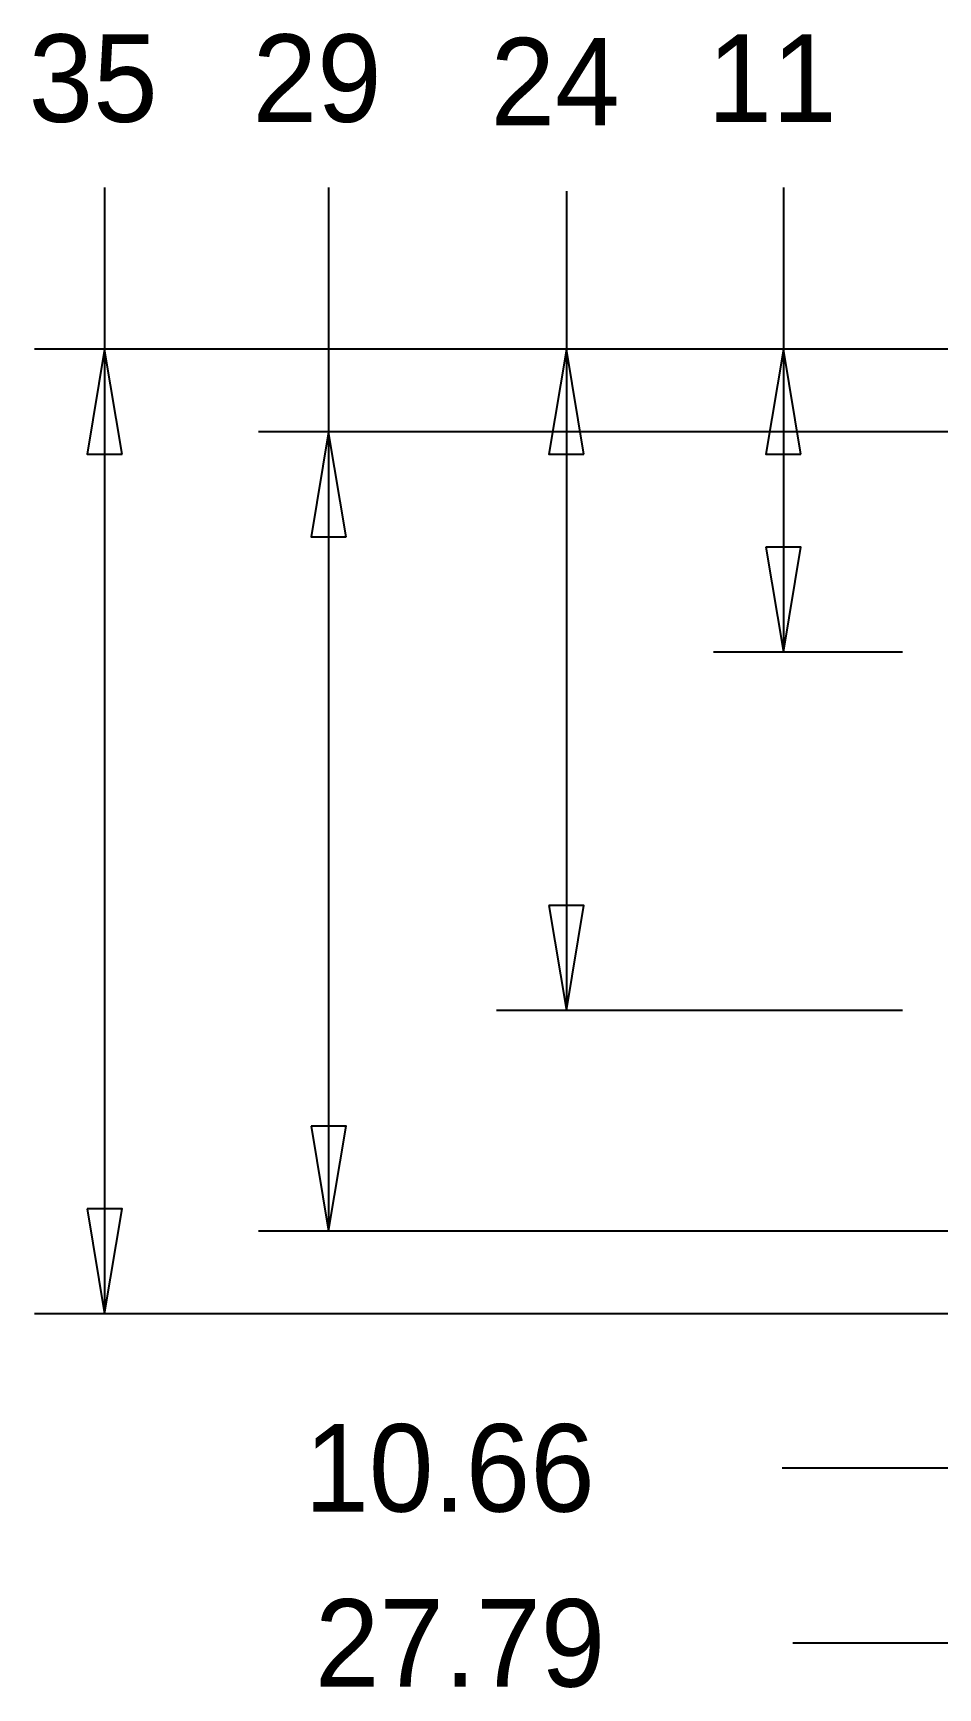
# Model space of a CAD drawing. Extents: x -34 to 106, y -22 to 53.
# Drawn here: x -33.6 to -0.7, y -13.6 to 46.5 of the extents above; entities that cross this region are included whole.
import ezdxf

# ---------------------------------------------------------------- set-up
doc = ezdxf.new("R2010")
doc.units = 0
doc.layers.add('BG_DIMENSION', color=132, linetype='CONTINUOUS')

msp = doc.modelspace()

# ---------------------------------------------------------------- linework, layer by layer
at = {"layer": 'BG_DIMENSION'}
for points in [[(-30.988, 40.86225), (-30.988, 34.99993)], [(-22.86, 40.86225), (-22.86, 31.999936)], [(-6.35, 40.86225), (-6.35, 34.99993)], [(-14.224, 40.73525), (-14.224, 34.99993)], [(0.467868, 34.99993), (-33.528, 34.99993)], [(-30.353, 31.18993), (-30.988, 34.99993), (-31.623, 31.18993), (-30.353, 31.18993)], [(-30.988, 34.99993), (-30.988, 0)], [(0.467868, 34.99993), (-16.764, 34.99993)], [(-13.589, 31.18993), (-14.224, 34.99993), (-14.859, 31.18993), (-13.589, 31.18993)], [(-14.224, 34.99993), (-14.224, 10.999978)], [(0.467868, 34.99993), (-8.89, 34.99993)], [(-5.715, 31.18993), (-6.35, 34.99993), (-6.985, 31.18993), (-5.715, 31.18993)], [(-6.35, 34.99993), (-6.35, 23.999952)], [(0.459994, 31.999936), (-25.4, 31.999936)], [(-22.225, 28.189936), (-22.86, 31.999936), (-23.495, 28.189936), (-22.225, 28.189936)], [(-22.86, 31.999936), (-22.86, 2.999994)], [(-6.985, 27.809952), (-6.35, 23.999952), (-5.715, 27.809952), (-6.985, 27.809952)], [(-2.031492, 23.999952), (-8.89, 23.999952)], [(-14.859, 14.809978), (-14.224, 10.999978), (-13.589, 14.809978), (-14.859, 14.809978)], [(-2.031238, 10.999978), (-16.764, 10.999978)], [(-23.495, 6.809994), (-22.86, 2.999994), (-22.225, 6.809994), (-23.495, 6.809994)], [(-31.623, 3.81), (-30.988, 0), (-30.353, 3.81), (-31.623, 3.81)], [(0.459994, 2.999994), (-25.4, 2.999994)], [(0.467868, 0), (-33.528, 0)], [(-6.39445, -5.588), (0.007874, -5.588)], [(-6.01345, -11.938), (0.007874, -11.938)]]:
    msp.add_lwpolyline(points, dxfattribs=at)

# ---------------------------------------------------------------- texts
at = {"layer": 'BG_DIMENSION', "width": 0.992}
for s, p in [('35', (-33.7439, 43.2435)), ('29', (-25.6159, 43.2435)), ('24', (-16.9799, 43.1165)), ('11', (-9.1059, 43.2435)), ('10.66', (-23.7363, -7.1755)), ('27.79', (-23.3553, -13.5255))]:
    msp.add_text(s, height=3.175, dxfattribs=at).set_placement(p)

doc.saveas('drawing.dxf')
